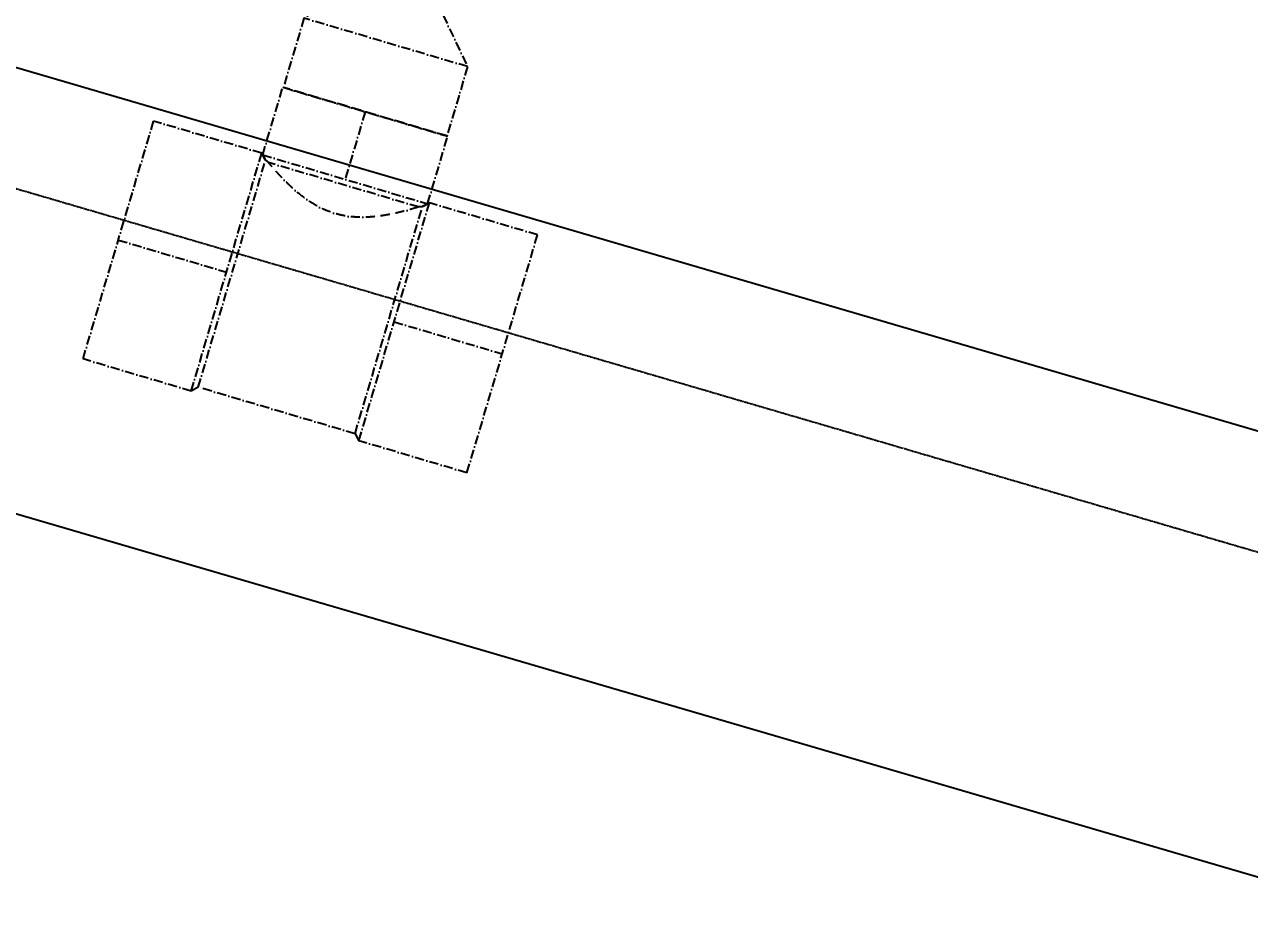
# Model space of a CAD drawing. Header units: millimetres. Extents: x -361340115 to 361596335, y -276742102 to 277032639.
# Drawn here: x 156519 to 157388, y 177894 to 178521 of the extents above; entities that cross this region are included whole.
import ezdxf

# ---------------------------------------------------------------- set-up
doc = ezdxf.new("R2010")
doc.units = ezdxf.units.MM
doc.header["$MEASUREMENT"] = 0
doc.linetypes.add('CENTER', pattern=[2, 1.25, -0.25, 0.25, -0.25])
doc.linetypes.add('COLD_WATER', pattern=[10.5, 6.5, -2, 0, -2])
doc.layers.add('A-WALL-PATT', color=251, linetype='Continuous')
doc.layers.add('MEP-H-N-CWATR-50CW', color=3, linetype='COLD_WATER')
doc.layers.add('MEP', color=130, linetype='Continuous', plot=False)

# ---------------------------------------------------------------- blocks, each defined once
blk = doc.blocks.new('RED-100x50(SIDE)DN')
for p, q in [((0, -60.5), (0, 60.5)), ((51.34, 60.5), (0, 60.5)), ((81.34, 33.5), (51.34, 60.5)), ((105, 33.5), (81.34, 33.5)), ((105, -33.5), (105, 33.5)), ((81.34, -33.5), (51.34, -60.5)), ((105, -33.5), (81.34, -33.5)), ((51.34, -60.5), (0, -60.5))]:
    blk.add_line(p, q)
at = {"color": 8}
for p, q in [((51.34, -60.5), (51.34, 60.5)), ((81.34, -33.5), (81.34, 33.5))]:
    blk.add_line(p, q, dxfattribs=at)
blk = doc.blocks.new('RED100X50DN')
blk.add_blockref('RED-100x50(SIDE)DN', (0, 0))
blk = doc.blocks.new('TEE-150x100(SIDE)')
for p, q in [((-61, 87), (-61, 137)), ((-61, 137), (61, 137)), ((61, 87), (61, 137)), ((-62, 88), (-142, 88)), ((-142, -88), (-142, 88)), ((142, 88), (62, 88)), ((142, -88), (142, 88)), ((-58, -84), (-62, -88)), ((58, -84), (-58, -84)), ((58, -84), (62, -88)), ((-62, -88), (-142, -88)), ((142, -88), (62, -88))]:
    blk.add_line(p, q)
at = {"color": 8}
for p, q in [((0, 137), (0, 87)), ((-58, 84), (-62, 88)), ((-62, -88), (-62, 88)), ((-61, 87), (-58, 84)), ((-61, 87), (61, 87)), ((58, 84), (62, 88)), ((61, 87), (58, 84)), ((62, -88), (62, 88)), ((-58, -84), (-58, 84)), ((55.52, 83), (-55.52, 83)), ((58, -84), (58, 84)), ((-142, 0), (-62, 0)), ((62, 0), (142, 0))]:
    blk.add_line(p, q, dxfattribs=at)
for points, knots in [([(-55.52, 83), (-55.96, 83.17), (-56.35, 83.33), (-57.12, 83.64), (-57.46, 83.78), (-57.79, 83.91), (-57.87, 83.95), (-57.97, 83.99), (-58, 84), (-58, 84)], [5.732094, 5.732094, 5.732094, 5.732094, 9.131674, 9.131674, 13.697511, 13.697511, 15.98043, 15.98043, 18.263348, 18.263348, 18.263348, 18.263348]), ([(55.52, 83), (55.21, 82.8), (54.86, 82.56), (53.9, 81.93), (53.25, 81.5), (51.77, 80.54), (50.95, 80.02), (49.15, 78.88), (48.18, 78.28), (46.11, 77.02), (45.01, 76.37), (42.72, 75.04), (41.53, 74.37), (39.07, 73.02), (37.75, 72.32), (34.97, 70.91), (33.51, 70.2), (30.47, 68.8), (28.88, 68.11), (25.6, 66.78), (23.9, 66.15), (20.43, 64.97), (18.65, 64.43), (15.02, 63.48), (13.17, 63.06), (9.44, 62.39), (7.55, 62.13), (3.77, 61.79), (1.88, 61.7), (-1.88, 61.7), (-3.77, 61.79), (-7.55, 62.13), (-9.44, 62.39), (-13.17, 63.06), (-15.02, 63.48), (-18.65, 64.43), (-20.43, 64.97), (-23.9, 66.15), (-25.6, 66.78), (-28.88, 68.11), (-30.47, 68.8), (-33.51, 70.2), (-34.97, 70.91), (-37.75, 72.32), (-39.07, 73.02), (-41.53, 74.37), (-42.72, 75.04), (-45.01, 76.37), (-46.11, 77.02), (-48.18, 78.28), (-49.15, 78.88), (-50.95, 80.02), (-51.77, 80.54), (-53.25, 81.5), (-53.9, 81.93), (-54.86, 82.56), (-55.21, 82.8), (-55.52, 83)], [102.431559, 102.431559, 102.431559, 102.431559, 106.337964, 106.337964, 111.906039, 111.906039, 117.474113, 117.474113, 123.042187, 123.042187, 128.610262, 128.610262, 134.178336, 134.178336, 139.814479, 139.814479, 145.450623, 145.450623, 151.086766, 151.086766, 156.722909, 156.722909, 162.359053, 162.359053, 167.995196, 167.995196, 173.631339, 173.631339, 179.267482, 179.267482, 184.903626, 184.903626, 190.539769, 190.539769, 196.175912, 196.175912, 201.812056, 201.812056, 207.448199, 207.448199, 213.084342, 213.084342, 218.720486, 218.720486, 224.356629, 224.356629, 229.924703, 229.924703, 235.492778, 235.492778, 241.060852, 241.060852, 246.628926, 246.628926, 252.197001, 252.197001, 256.103406, 256.103406, 256.103406, 256.103406]), ([(58, 84), (58, 84), (57.97, 83.99), (57.87, 83.95), (57.79, 83.91), (57.46, 83.78), (57.12, 83.64), (56.35, 83.33), (55.96, 83.17), (55.52, 83)], [18.263348, 18.263348, 18.263348, 18.263348, 20.546267, 20.546267, 22.829185, 22.829185, 27.395022, 27.395022, 30.794602, 30.794602, 30.794602, 30.794602])]:
    blk.add_open_spline(points, degree=3, knots=knots, dxfattribs=at)
blk = doc.blocks.new('*U326')
blk.add_blockref('TEE-150x100(SIDE)', (0, 0))
blk = doc.blocks.new('RKWEWE')
at = {"layer": 'MEP-H-N-CWATR-50CW', "linetype": 'ByBlock', "extrusion": (-4.61564e-07, -1.55959e-06, 1)}
for p, q in [((160611.37, 177290.37, 0), (152772.31, 179585.58, 0)), ((160734, 176937.92, 0), (152895.04, 179233.1, 0))]:
    blk.add_line(p, q, dxfattribs=at)
at = {"layer": 'MEP-H-N-CWATR-50CW', "color": 8, "linetype": 'CENTER', "extrusion": (-4.61564e-07, -1.55959e-06, 1)}
blk.add_line((160587.89, 177211.28, 0), (152748.87, 179506.48, 0), dxfattribs=at)
at = {"layer": 'MEP-H-N-CWATR-50CW', "ltscale": 100, "extrusion": (-4.61564e-07, -1.55959e-06, 1)}
for name, p, rotation in [('RED100X50DN', (156760.68, 178459.03, -0.35), 73.4854083594245), ('*U326', (156721.73, 178327.68, -0.35), 343.4854083598254)]:
    blk.add_blockref(name, p, dxfattribs=dict(at, rotation=rotation))
blk = doc.blocks.new('A$Cd3fdeb23')
blk.add_blockref('RKWEWE', (-181388.22, -20650.03, 0))

msp = doc.modelspace()

# ---------------------------------------------------------------- hatches: boundary and pattern name
at = {"layer": 'A-WALL-PATT', "transparency": 33554618}
h = msp.add_hatch(dxfattribs=at)
h.set_pattern_fill('ANSI31', color=256, scale=2000, angle=-61)
h.paths.add_polyline_path([(154266.94, 136317.4), (153709.97, 134346.33), (157445.45, 133290.79), (159381.14, 140141.02), (156087.05, 141071.84), (157507.08, 146096.42), (156054.99, 146506.69), (156585.27, 148383.31), (158037.14, 147973.09), (162300.49, 163060.77), (160859.07, 163484.94), (161394.04, 165360.16), (162830.77, 164937.38), (167892.17, 182849.62), (165429.7, 183545.44), (165425.64, 183547.06), (163697.93, 184035.26), (151765.54, 141824.41), (142527.28, 144434.88), (141275.64, 139988.37)])
edge = h.paths.add_edge_path(flags=16)
edge.add_line((165425.52, 183546.63), (164955.1, 181881.82))
edge.add_line((164955.1, 181881.82), (165917.41, 181609.9))
edge.add_line((165917.41, 181609.9), (166387.84, 183274.7))
h.paths.add_polyline_path([(160725.45, 166913.39), (161687.78, 166641.46), (161190.16, 164880.42), (160227.84, 165152.34)], flags=16)
h.paths.add_polyline_path([(155993.97, 150169.04), (156956.31, 149897.11), (156458.69, 148136.07), (155496.37, 148408)], flags=16)

# ---------------------------------------------------------------- next in the draw order: block references
at = {"layer": 'MEP'}
msp.add_blockref('A$Cd3fdeb23', (181388.22, 20650.03, 0), dxfattribs=at)

doc.saveas('drawing.dxf')
